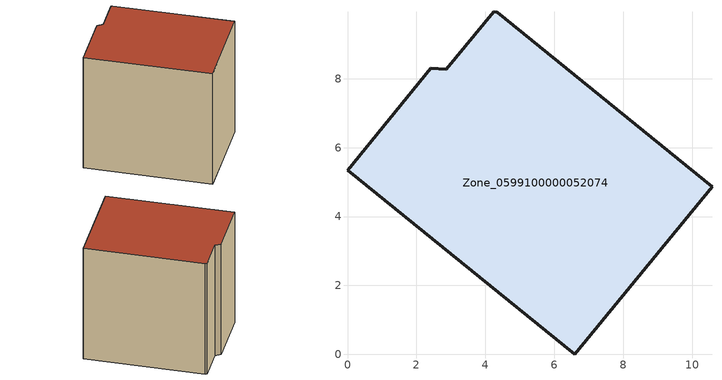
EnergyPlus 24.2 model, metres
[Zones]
Zone_0599100000052074
 floor ground (C_G): 6.59,0 0,5.35 2.42,8.31 2.87,8.27 4.24,9.95 4.35,9.93 10.58,4.87 z0
 wall outside (C_F): 10.58,4.87 4.35,9.93 4.24,9.95 2.87,8.27 2.42,8.31 0,5.35 6.59,0 10.58,4.87 z0:8.41
 roof outside (C_R): 0,5.35 6.59,0 10.58,4.87 4.35,9.93 4.24,9.95 2.87,8.27 2.42,8.31 z8.41
[BUILDING]
Pand.0599100000052074: North Axis=0; Terrain=City; Loads Convergence Tolerance Value=0.04; Temperature Convergence Tolerance Value=0.4; Solar Distribution=FullExterior; Maximum Number of Warmup Days=25; Minimum Number of Warmup Days=1
[Site:Location]
Rotterdam.The.Hague.AP_ZH_NLD Design_Conditions: Latitude=51.96; Longitude=4.45; Time Zone=1; Elevation=-4.5
[SITE:GROUNDTEMPERATURE:BUILDINGSURFACE]
18, 18, 18, 18, 18, 18, 18, 18, 18, 18, 18, 18
[MATERIAL] Thermal Absorptance=0.9; Solar Absorptance=0.7; Visible Absorptance=0.7
Name | Roughness | Thickness | Conductivity | Density | Specific Heat
G.TI.1946-1964 | MediumSmooth | 0.15 | 1 | 540 | 1210
F.TI.1946-1964 | Rough | 0.3 | 0.857143 | 1920 | 840
R.TI.1946-1964 | MediumRough | 0.2 | 0.277778 | 1500 | 1000
[CONSTRUCTION]
C_G: G.TI.1946-1964
C_F: F.TI.1946-1964
C_R: R.TI.1946-1964
[ZONE]
Zone_0599100000052074: Type=1; Multiplier=1; Ceiling Height=Autocalculate; Volume=Autocalculate; Floor Area=autocalculate; Part of Total Floor Area=Yes
[ZONEINFILTRATION:DESIGNFLOWRATE]
Infil_Zone_0599100000052074: Zone or ZoneList or Space or SpaceList=Zone_0599100000052074; Schedule=AlwaysOn; Design Flow Rate Calculation Method=Flow/Area; Flow Rate per Floor Area=0.003; Constant Term Coefficient=1; Temperature Term Coefficient=0; Velocity Term Coefficient=0; Velocity Squared Term Coefficient=0
[HVACTEMPLATE:ZONE:IDEALLOADSAIRSYSTEM]
Zone_0599100000052074: Maximum Heating Supply Air Temperature=50; Minimum Cooling Supply Air Temperature=13; Maximum Heating Supply Air Humidity Ratio=0.0156; Minimum Cooling Supply Air Humidity Ratio=0.0077; Heating Limit=NoLimit; Cooling Limit=NoLimit; Dehumidification Control Type=ConstantSensibleHeatRatio; Cooling Sensible Heat Ratio=0.7; Dehumidification Setpoint=60; Humidification Control Type=None; Humidification Setpoint=30; Outdoor Air Method=None; Outdoor Air Flow Rate per Person=0.00944; Outdoor Air Flow Rate per Zone Floor Area=0; Outdoor Air Flow Rate per Zone=0; Demand Controlled Ventilation Type=None; Outdoor Air Economizer Type=NoEconomizer; Heat Recovery Type=None; Sensible Heat Recovery Effectiveness=0.7; Latent Heat Recovery Effectiveness=0.65
[ZONECONTROL:THERMOSTAT]
ThermostatControl_Zone_0599100000052074: Zone or ZoneList=Zone_0599100000052074; Control Type Schedule=DualSetpointControlType; Control 1=Thermostat_Zone_0599100000052074; Temperature Difference Between Cutout And Setpoint=0
[THERMOSTATSETPOINT:DUALSETPOINT]
Thermostat_Zone_0599100000052074: Heating Setpoint Temperature Schedule=HeatingSetpoint_Zone_0599100000052074; Cooling Setpoint Temperature Schedule=CoolingSetpoint_Zone_0599100000052074
[SCHEDULE:COMPACT]
HeatingSetpoint_Zone_0599100000052074: Through: 12/31, For: AllDays, Until: 24:00, 21
CoolingSetpoint_Zone_0599100000052074: Through: 12/31, For: AllDays, Until: 24:00, 24
DualSetpointControlType: Through: 12/31, For: AllDays, Until: 24:00, 4
AlwaysOn: Through: 12/31, For: AllDays, Until: 24:00, 1
